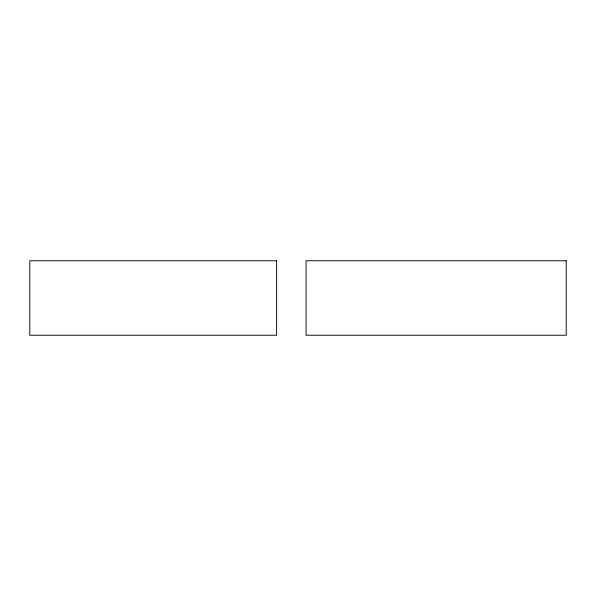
<?xml version="1.0" encoding="UTF-8"?>
<svg xmlns="http://www.w3.org/2000/svg" width="596" height="596" viewBox="0 0 596 596"><rect width="100%" height="100%" fill="white"/><g stroke="black" fill="none" stroke-linecap="round" stroke-linejoin="round"><path stroke-width="0.89" d="M276.604 260.765L29.8 260.765L29.8 335.235L276.604 335.235L276.604 260.765M566.2 260.765L306.076 260.765L306.076 335.235L566.2 335.235L566.2 260.765"/></g></svg>
